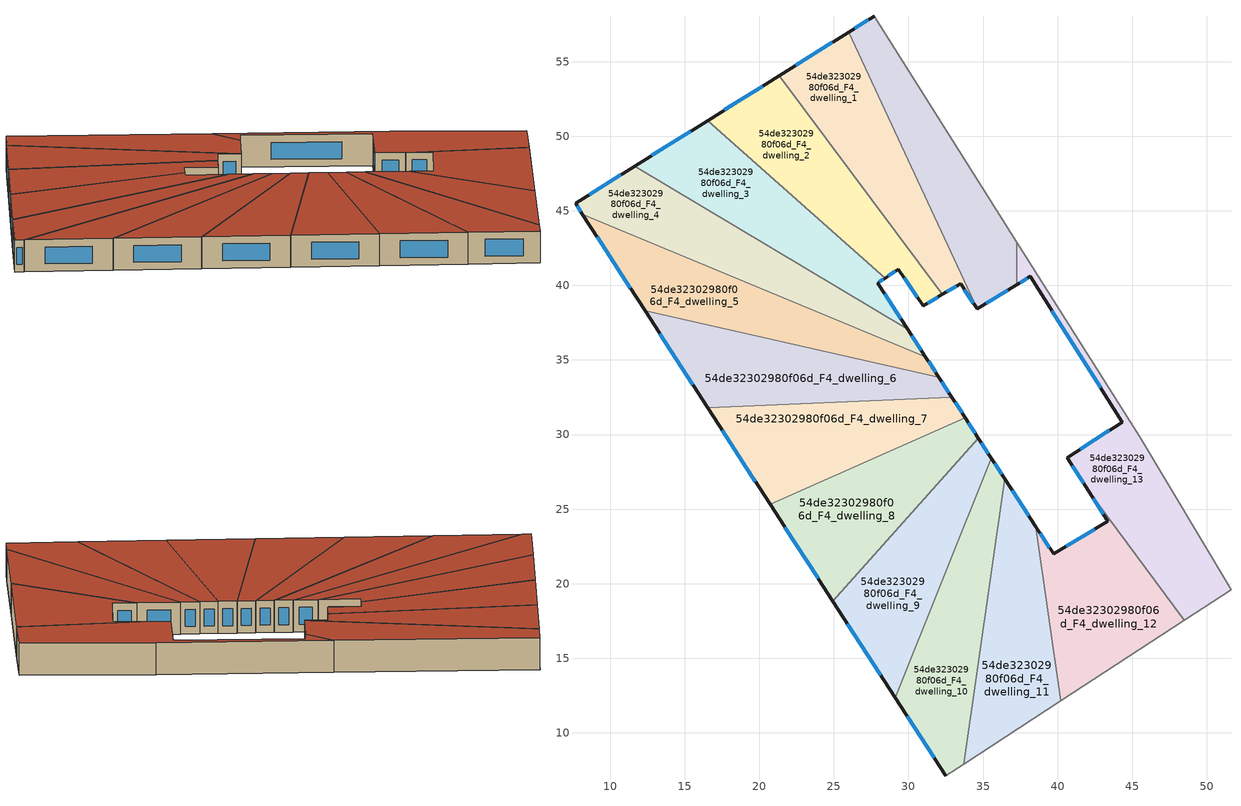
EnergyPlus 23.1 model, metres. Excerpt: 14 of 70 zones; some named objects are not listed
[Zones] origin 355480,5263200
54de32302980f06d_F4_dwelling_0
 floor to 54de32302980f06d_F3_dwelling_0 (EU_floor_Construction): 27.71,58.06 37.27,42.9 37.27,40.05 34.6,38.42 25.99,56.98 z12
 wall outside (EU_wall_Construction): 34.6,38.42 37.27,40.05 / 27.71,58.06 25.99,56.98 z12:15
 wall adiabatic (EU_wall_Construction): 37.27,42.9 27.71,58.06 z12:15
 wall to 54de32302980f06d_F4_dwelling_13 (EU_wall_Construction): 37.27,40.05 37.27,42.9 z12:15
 wall to 54de32302980f06d_F4_dwelling_1 (EU_wall_Construction): 25.99,56.98 34.6,38.42 z12:15
 window (EU_Window_Construction): 35.23,38.8 36.64,39.66 / 27.3,57.81 26.39,57.23 z12.7:14.3
 roof outside (EU_roof_Construction): 37.27,40.05 37.27,42.9 27.71,58.06 25.99,56.98 34.6,38.42 z15
54de32302980f06d_F4_dwelling_1
 floor to 54de32302980f06d_F3_dwelling_1 (EU_floor_Construction): 25.99,56.98 34.6,38.42 33.49,40.11 32.27,39.39 21.35,54.07 z12
 wall outside (EU_wall_Construction): 32.27,39.39 33.49,40.11 34.6,38.42 / 25.99,56.98 21.35,54.07 z12:15
 wall to 54de32302980f06d_F4_dwelling_2 (EU_wall_Construction): 21.35,54.07 32.27,39.39 z12:15
 window (EU_Window_Construction): 33.75,39.71 34.34,38.82 / 32.56,39.56 33.21,39.94 / 24.9,56.3 22.44,54.75 z12.7:14.3
 roof outside (EU_roof_Construction): 34.6,38.42 25.99,56.98 21.35,54.07 32.27,39.39 33.49,40.11 z15
54de32302980f06d_F4_dwelling_10
 floor to 54de32302980f06d_F3_dwelling_10 (EU_floor_Construction): 35.56,28.41 36.46,27.03 33.7,7.89 32.51,7.11 29.12,12.34 z12
 wall outside (EU_wall_Construction): 36.46,27.03 35.56,28.41 / 29.12,12.34 32.51,7.11 z12:15
 wall adiabatic (EU_wall_Construction): 32.51,7.11 33.7,7.89 z12:15
 wall to 54de32302980f06d_F4_dwelling_9 (EU_wall_Construction): 35.56,28.41 29.12,12.34 z12:15
 wall to 54de32302980f06d_F4_dwelling_11 (EU_wall_Construction): 33.7,7.89 36.46,27.03 z12:15
 window (EU_Window_Construction): 36.25,27.35 35.77,28.09 / 29.92,11.12 31.71,8.34 z12.7:14.3
 roof outside (EU_roof_Construction): 33.7,7.89 36.46,27.03 35.56,28.41 29.12,12.34 32.51,7.11 z15
54de32302980f06d_F4_dwelling_11
 floor to 54de32302980f06d_F3_dwelling_11 (EU_floor_Construction): 38.54,23.82 40.22,12.15 33.7,7.89 36.46,27.03 z12
 wall outside (EU_wall_Construction): 38.54,23.82 36.46,27.03 z12:15
 wall adiabatic (EU_wall_Construction): 33.7,7.89 40.22,12.15 z12:15
 wall to 54de32302980f06d_F4_dwelling_12 (EU_wall_Construction): 40.22,12.15 38.54,23.82 z12:15
 window (EU_Window_Construction): 38.05,24.57 36.95,26.28 z12.7:14.3
 roof outside (EU_roof_Construction): 40.22,12.15 38.54,23.82 36.46,27.03 33.7,7.89 z15
54de32302980f06d_F4_dwelling_12
 floor to 54de32302980f06d_F3_dwelling_12 (EU_floor_Construction): 43.36,24.18 42.07,26.2 48.49,17.55 40.22,12.15 38.54,23.82 39.72,22 z12
 wall outside (EU_wall_Construction): 42.07,26.2 43.36,24.18 39.72,22 38.54,23.82 z12:15
 wall adiabatic (EU_wall_Construction): 40.22,12.15 48.49,17.55 z12:15
 wall to 54de32302980f06d_F4_dwelling_13 (EU_wall_Construction): 48.49,17.55 42.07,26.2 z12:15
 window (EU_Window_Construction): 39.45,22.43 38.82,23.39 / 42.5,23.67 40.58,22.51 / 42.38,25.72 43.05,24.65 z12.7:14.3
 roof outside (EU_roof_Construction): 48.49,17.55 42.07,26.2 43.36,24.18 39.72,22 38.54,23.82 40.22,12.15 z15
54de32302980f06d_F4_dwelling_13
 floor to 54de32302980f06d_F3_dwelling_13 (EU_floor_Construction): 38.17,40.6 37.27,40.05 37.27,42.9 45.51,29.84 51.62,19.59 48.49,17.55 42.07,26.2 40.64,28.45 44.34,30.84 z12
 wall outside (EU_wall_Construction): 37.27,40.05 38.17,40.6 44.34,30.84 40.64,28.45 42.07,26.2 z12:15
 wall adiabatic (EU_wall_Construction): 48.49,17.55 51.62,19.59 45.51,29.84 37.27,42.9 z12:15
 window (EU_Window_Construction): 40.98,27.92 41.74,26.73 / 43.47,30.28 41.51,29.01 / 39.62,38.31 42.89,33.13 / 37.48,40.18 37.96,40.47 z12.7:14.3
 roof outside (EU_roof_Construction): 51.62,19.59 45.51,29.84 37.27,42.9 37.27,40.05 38.17,40.6 44.34,30.84 40.64,28.45 42.07,26.2 48.49,17.55 z15
54de32302980f06d_F4_dwelling_2
 floor to 54de32302980f06d_F3_dwelling_2 (EU_floor_Construction): 21.35,54.07 32.27,39.39 30.98,38.63 29.33,41.08 28.44,40.49 16.53,51.05 z12
 wall outside (EU_wall_Construction): 28.45,40.49 29.33,41.08 30.98,38.63 32.27,39.39 / 21.35,54.07 16.53,51.05 z12:15
 wall to 54de32302980f06d_F4_dwelling_3 (EU_wall_Construction): 16.53,51.05 28.44,40.49 z12:15
 window (EU_Window_Construction): 31.28,38.81 31.97,39.21 / 29.72,40.51 30.59,39.21 / 28.65,40.63 29.12,40.94 / 20.22,53.36 17.66,51.76 z12.7:14.3
 roof outside (EU_roof_Construction): 32.27,39.39 21.35,54.07 16.53,51.05 28.45,40.49 29.33,41.08 30.98,38.63 z15
54de32302980f06d_F4_dwelling_3
 floor to 54de32302980f06d_F3_dwelling_3 (EU_floor_Construction): 28.44,40.49 27.93,40.15 29.95,37.05 11.66,48 16.53,51.05 z12
 wall outside (EU_wall_Construction): 29.95,37.05 27.93,40.15 28.45,40.49 / 16.53,51.05 11.66,48 z12:15
 wall to 54de32302980f06d_F4_dwelling_4 (EU_wall_Construction): 11.66,48 29.95,37.05 z12:15
 window (EU_Window_Construction): 28.05,40.23 28.33,40.41 / 29.47,37.78 28.41,39.42 / 15.39,50.33 12.81,48.71 z12.7:14.3
 roof outside (EU_roof_Construction): 29.95,37.05 27.93,40.15 28.45,40.49 16.53,51.05 11.66,48 z15
54de32302980f06d_F4_dwelling_4
 floor to 54de32302980f06d_F3_dwelling_4 (EU_floor_Construction): 29.95,37.05 31.14,35.22 8.14,44.78 7.68,45.5 11.66,48 z12
 wall outside (EU_wall_Construction): 31.14,35.22 29.95,37.05 / 11.66,48 7.68,45.5 8.14,44.78 z12:15
 wall to 54de32302980f06d_F4_dwelling_5 (EU_wall_Construction): 8.14,44.78 31.14,35.22 z12:15
 window (EU_Window_Construction): 30.86,35.65 30.23,36.62 / 7.79,45.33 8.03,44.95 / 10.73,47.41 8.61,46.08 z12.7:14.3
 roof outside (EU_roof_Construction): 31.14,35.22 29.95,37.05 11.66,48 7.68,45.5 8.14,44.78 z15
54de32302980f06d_F4_dwelling_5
 floor to 54de32302980f06d_F3_dwelling_5 (EU_floor_Construction): 31.14,35.22 32.02,33.85 12.34,38.29 8.14,44.78 z12
 wall outside (EU_wall_Construction): 32.03,33.85 31.14,35.22 / 8.14,44.78 12.34,38.29 z12:15
 wall to 54de32302980f06d_F4_dwelling_6 (EU_wall_Construction): 12.34,38.29 32.02,33.85 z12:15
 window (EU_Window_Construction): 31.82,34.17 31.35,34.9 / 9.13,43.26 11.35,39.82 z12.7:14.3
 roof outside (EU_roof_Construction): 32.03,33.85 31.14,35.22 8.14,44.78 12.34,38.29 z15
54de32302980f06d_F4_dwelling_6
 floor to 54de32302980f06d_F3_dwelling_6 (EU_floor_Construction): 32.02,33.85 32.91,32.49 16.53,31.81 12.34,38.29 z12
 wall outside (EU_wall_Construction): 32.91,32.49 32.03,33.85 / 12.34,38.29 16.53,31.81 z12:15
 wall to 54de32302980f06d_F4_dwelling_7 (EU_wall_Construction): 16.53,31.81 32.91,32.49 z12:15
 window (EU_Window_Construction): 32.7,32.81 32.23,33.53 / 13.32,36.77 15.55,33.33 z12.7:14.3
 roof outside (EU_roof_Construction): 32.91,32.49 32.03,33.85 12.34,38.29 16.53,31.81 z15
54de32302980f06d_F4_dwelling_7
 floor to 54de32302980f06d_F3_dwelling_7 (EU_floor_Construction): 32.91,32.49 33.8,31.13 20.73,25.32 16.53,31.81 z12
 wall outside (EU_wall_Construction): 33.8,31.13 32.91,32.49 / 16.53,31.81 20.73,25.32 z12:15
 wall to 54de32302980f06d_F4_dwelling_8 (EU_wall_Construction): 20.73,25.32 33.8,31.13 z12:15
 window (EU_Window_Construction): 33.59,31.45 33.12,32.17 / 17.52,30.28 19.74,26.84 z12.7:14.3
 roof outside (EU_roof_Construction): 33.8,31.13 32.91,32.49 16.53,31.81 20.73,25.32 z15
54de32302980f06d_F4_dwelling_8
 floor to 54de32302980f06d_F3_dwelling_8 (EU_floor_Construction): 33.8,31.13 34.68,29.77 24.93,18.83 20.73,25.32 z12
 wall outside (EU_wall_Construction): 34.68,29.77 33.8,31.13 / 20.73,25.32 24.93,18.83 z12:15
 wall to 54de32302980f06d_F4_dwelling_9 (EU_wall_Construction): 24.93,18.83 34.68,29.77 z12:15
 window (EU_Window_Construction): 34.47,30.09 34,30.81 / 21.72,23.79 23.94,20.35 z12.7:14.3
 roof outside (EU_roof_Construction): 24.93,18.83 34.68,29.77 33.8,31.13 20.73,25.32 z15
54de32302980f06d_F4_dwelling_9
 floor to 54de32302980f06d_F3_dwelling_9 (EU_floor_Construction): 34.68,29.77 35.56,28.41 29.12,12.34 24.93,18.83 z12
 wall outside (EU_wall_Construction): 35.56,28.41 34.68,29.77 / 24.93,18.83 29.12,12.34 z12:15
 window (EU_Window_Construction): 35.35,28.73 34.89,29.45 / 25.91,17.31 28.14,13.87 z12.7:14.3
 roof outside (EU_roof_Construction): 29.12,12.34 35.56,28.41 34.68,29.77 24.93,18.83 z15
[Building]
EU S2 Campaign: North Axis=0; Terrain=City; Solar Distribution=FullExterior
[Site:Location]
Budapest.Ferenc.Liszt.Intl.AP: Latitude=47.437; Longitude=19.256; Time Zone=1; Elevation=185
[SizingPeriod:WeatherFileDays]
AnnualSizingPeriod: Begin Month=1; Begin Day of Month=1; End Month=12; End Day of Month=31; Day of Week for Start Day=Monday; Use Weather File Daylight Saving Period=No; Use Weather File Rain and Snow Indicators=No
[MATERIAL]
EU_InternalMass_Material: Roughness=MediumRough; Thickness=0.1; Conductivity=1; Density=1800; Specific Heat=900; Thermal Absorptance=0.9; Solar Absorptance=0.7; Visible Absorptance=0.7
[MATERIAL:NOMASS] Roughness=MediumRough; Thermal Absorptance=0.9; Solar Absorptance=0.7; Visible Absorptance=0.7
Name | Thermal Resistance
EU_wall_NoMass | 0.832559
EU_roof_NoMass | 1.39638
EU_floor_NoMass | 0.872794
[WINDOWMATERIAL:SIMPLEGLAZINGSYSTEM]
EU_Window_SimpleGlazing: UFactor=2.79869; Solar Heat Gain Coefficient=0.75; Visible Transmittance=0.75
[CONSTRUCTION]
EU_wall_Construction: EU_wall_NoMass
EU_roof_Construction: EU_roof_NoMass
EU_floor_Construction: EU_floor_NoMass
EU_Window_Construction: EU_Window_SimpleGlazing
EU_InternalMass_Construction: EU_InternalMass_Material
[ZONE] Type=1; Multiplier=1; Ceiling Height=autocalculate; Floor Area=autocalculate; Part of Total Floor Area=Yes
Name | Volume
54de32302980f06d_F4_dwelling_0 | 198.053
54de32302980f06d_F4_dwelling_1 | 197.963
54de32302980f06d_F4_dwelling_10; 54de32302980f06d_F4_dwelling_9 | 198.054
54de32302980f06d_F4_dwelling_11; 54de32302980f06d_F4_dwelling_7 | 198.103
54de32302980f06d_F4_dwelling_12 | 198.038
54de32302980f06d_F4_dwelling_13 | 198.061
54de32302980f06d_F4_dwelling_2 | 198.066
54de32302980f06d_F4_dwelling_3 | 198.069
54de32302980f06d_F4_dwelling_4 | 198.045
54de32302980f06d_F4_dwelling_5 | 198.088
54de32302980f06d_F4_dwelling_6 | 198.034
54de32302980f06d_F4_dwelling_8 | 198.082
[INTERNALMASS] Construction=EU_InternalMass_Construction
Name | Zone or ZoneList | Surface Area
54de32302980f06d_F4_dwelling_0_EU_InternalMass | 54de32302980f06d_F4_dwelling_0 | 66.0177
54de32302980f06d_F4_dwelling_1_EU_InternalMass | 54de32302980f06d_F4_dwelling_1 | 66.0238
54de32302980f06d_F4_dwelling_2_EU_InternalMass | 54de32302980f06d_F4_dwelling_2 | 66.0219
54de32302980f06d_F4_dwelling_3_EU_InternalMass | 54de32302980f06d_F4_dwelling_3 | 66.0229
54de32302980f06d_F4_dwelling_4_EU_InternalMass | 54de32302980f06d_F4_dwelling_4 | 66.0151
54de32302980f06d_F4_dwelling_5_EU_InternalMass | 54de32302980f06d_F4_dwelling_5 | 66.0294
54de32302980f06d_F4_dwelling_6_EU_InternalMass | 54de32302980f06d_F4_dwelling_6 | 66.0113
54de32302980f06d_F4_dwelling_7_EU_InternalMass | 54de32302980f06d_F4_dwelling_7 | 66.0344
54de32302980f06d_F4_dwelling_8_EU_InternalMass | 54de32302980f06d_F4_dwelling_8 | 66.0271
54de32302980f06d_F4_dwelling_9_EU_InternalMass | 54de32302980f06d_F4_dwelling_9 | 66.018
54de32302980f06d_F4_dwelling_10_EU_InternalMass | 54de32302980f06d_F4_dwelling_10 | 66.0181
54de32302980f06d_F4_dwelling_11_EU_InternalMass | 54de32302980f06d_F4_dwelling_11 | 66.0342
54de32302980f06d_F4_dwelling_12_EU_InternalMass | 54de32302980f06d_F4_dwelling_12 | 66.0126
54de32302980f06d_F4_dwelling_13_EU_InternalMass | 54de32302980f06d_F4_dwelling_13 | 66.0203
[OTHEREQUIPMENT] Fuel Type=Electricity; Design Level Calculation Method=Watts/Area; Power per Zone Floor Area=1; Fraction Latent=0; Fraction Radiant=0; Fraction Lost=0; Carbon Dioxide Generation Rate=0; EndUse Subcategory=EU_Step8_InternalGains
Name | Zone or ZoneList or Space or SpaceList | Schedule
EU_Step8_InternalGain_54de32302980f06d_F4_dwelling_0_f000 | 54de32302980f06d_F4_dwelling_0 | EU_Step8_GainSchedule_54de32302980f06d_F4_dwelling_0_f000
EU_Step8_InternalGain_54de32302980f06d_F4_dwelling_1_f000 | 54de32302980f06d_F4_dwelling_1 | EU_Step8_GainSchedule_54de32302980f06d_F4_dwelling_1_f000
EU_Step8_InternalGain_54de32302980f06d_F4_dwelling_2_f000 | 54de32302980f06d_F4_dwelling_2 | EU_Step8_GainSchedule_54de32302980f06d_F4_dwelling_2_f000
EU_Step8_InternalGain_54de32302980f06d_F4_dwelling_3_f000 | 54de32302980f06d_F4_dwelling_3 | EU_Step8_GainSchedule_54de32302980f06d_F4_dwelling_3_f000
EU_Step8_InternalGain_54de32302980f06d_F4_dwelling_4_f000 | 54de32302980f06d_F4_dwelling_4 | EU_Step8_GainSchedule_54de32302980f06d_F4_dwelling_4_f000
EU_Step8_InternalGain_54de32302980f06d_F4_dwelling_5_f000 | 54de32302980f06d_F4_dwelling_5 | EU_Step8_GainSchedule_54de32302980f06d_F4_dwelling_5_f000
EU_Step8_InternalGain_54de32302980f06d_F4_dwelling_6_f000 | 54de32302980f06d_F4_dwelling_6 | EU_Step8_GainSchedule_54de32302980f06d_F4_dwelling_6_f000
EU_Step8_InternalGain_54de32302980f06d_F4_dwelling_7_f000 | 54de32302980f06d_F4_dwelling_7 | EU_Step8_GainSchedule_54de32302980f06d_F4_dwelling_7_f000
EU_Step8_InternalGain_54de32302980f06d_F4_dwelling_8_f000 | 54de32302980f06d_F4_dwelling_8 | EU_Step8_GainSchedule_54de32302980f06d_F4_dwelling_8_f000
EU_Step8_InternalGain_54de32302980f06d_F4_dwelling_9_f000 | 54de32302980f06d_F4_dwelling_9 | EU_Step8_GainSchedule_54de32302980f06d_F4_dwelling_9_f000
EU_Step8_InternalGain_54de32302980f06d_F4_dwelling_10_f000 | 54de32302980f06d_F4_dwelling_10 | EU_Step8_GainSchedule_54de32302980f06d_F4_dwelling_10_f000
EU_Step8_InternalGain_54de32302980f06d_F4_dwelling_11_f000 | 54de32302980f06d_F4_dwelling_11 | EU_Step8_GainSchedule_54de32302980f06d_F4_dwelling_11_f000
EU_Step8_InternalGain_54de32302980f06d_F4_dwelling_12_f000 | 54de32302980f06d_F4_dwelling_12 | EU_Step8_GainSchedule_54de32302980f06d_F4_dwelling_12_f000
EU_Step8_InternalGain_54de32302980f06d_F4_dwelling_13_f000 | 54de32302980f06d_F4_dwelling_13 | EU_Step8_GainSchedule_54de32302980f06d_F4_dwelling_13_f000
[ZONEVENTILATION:DESIGNFLOWRATE] Schedule=EU_AlwaysOn; Design Flow Rate Calculation Method=AirChanges/Hour; Air Changes per Hour=0.475469; Ventilation Type=Natural; Fan Pressure Rise=0; Fan Total Efficiency=1; Constant Term Coefficient=1; Temperature Term Coefficient=0; Velocity Term Coefficient=0; Velocity Squared Term Coefficient=0; Minimum Indoor Temperature=-100; Maximum Indoor Temperature=100; Delta Temperature=-100; Minimum Outdoor Temperature=-100; Maximum Outdoor Temperature=100; Maximum Wind Speed=40
Name | Zone or ZoneList or Space or SpaceList
EU_ConstantAir_54de32302980f06d_F4_dwelling_0 | 54de32302980f06d_F4_dwelling_0
EU_ConstantAir_54de32302980f06d_F4_dwelling_1 | 54de32302980f06d_F4_dwelling_1
EU_ConstantAir_54de32302980f06d_F4_dwelling_2 | 54de32302980f06d_F4_dwelling_2
EU_ConstantAir_54de32302980f06d_F4_dwelling_3 | 54de32302980f06d_F4_dwelling_3
EU_ConstantAir_54de32302980f06d_F4_dwelling_4 | 54de32302980f06d_F4_dwelling_4
EU_ConstantAir_54de32302980f06d_F4_dwelling_5 | 54de32302980f06d_F4_dwelling_5
EU_ConstantAir_54de32302980f06d_F4_dwelling_6 | 54de32302980f06d_F4_dwelling_6
EU_ConstantAir_54de32302980f06d_F4_dwelling_7 | 54de32302980f06d_F4_dwelling_7
EU_ConstantAir_54de32302980f06d_F4_dwelling_8 | 54de32302980f06d_F4_dwelling_8
EU_ConstantAir_54de32302980f06d_F4_dwelling_9 | 54de32302980f06d_F4_dwelling_9
EU_ConstantAir_54de32302980f06d_F4_dwelling_10 | 54de32302980f06d_F4_dwelling_10
EU_ConstantAir_54de32302980f06d_F4_dwelling_11 | 54de32302980f06d_F4_dwelling_11
EU_ConstantAir_54de32302980f06d_F4_dwelling_12 | 54de32302980f06d_F4_dwelling_12
EU_ConstantAir_54de32302980f06d_F4_dwelling_13 | 54de32302980f06d_F4_dwelling_13
[HVACTEMPLATE:ZONE:IDEALLOADSAIRSYSTEM] System Availability Schedule=EU_AlwaysOn; Maximum Heating Supply Air Temperature=50; Minimum Cooling Supply Air Temperature=13; Maximum Heating Supply Air Humidity Ratio=0.0156; Minimum Cooling Supply Air Humidity Ratio=0.0077; Heating Limit=NoLimit; Cooling Limit=NoLimit; Heating Availability Schedule=EU_AlwaysOn; Cooling Availability Schedule=EU_CoolingOff; Dehumidification Control Type=ConstantSensibleHeatRatio; Cooling Sensible Heat Ratio=0.7; Dehumidification Setpoint=60; Humidification Control Type=None; Humidification Setpoint=30; Outdoor Air Method=None; Outdoor Air Flow Rate per Person=0.00944; Outdoor Air Flow Rate per Zone Floor Area=0; Outdoor Air Flow Rate per Zone=0; Demand Controlled Ventilation Type=None; Outdoor Air Economizer Type=NoEconomizer; Heat Recovery Type=None; Sensible Heat Recovery Effectiveness=0.7; Latent Heat Recovery Effectiveness=0.65
Name | Template Thermostat
54de32302980f06d_F4_dwelling_0 | EU_HeatOnly_54de32302980f06d_F4_dwelling_0
54de32302980f06d_F4_dwelling_1 | EU_HeatOnly_54de32302980f06d_F4_dwelling_1
54de32302980f06d_F4_dwelling_2 | EU_HeatOnly_54de32302980f06d_F4_dwelling_2
54de32302980f06d_F4_dwelling_3 | EU_HeatOnly_54de32302980f06d_F4_dwelling_3
54de32302980f06d_F4_dwelling_4 | EU_HeatOnly_54de32302980f06d_F4_dwelling_4
54de32302980f06d_F4_dwelling_5 | EU_HeatOnly_54de32302980f06d_F4_dwelling_5
54de32302980f06d_F4_dwelling_6 | EU_HeatOnly_54de32302980f06d_F4_dwelling_6
54de32302980f06d_F4_dwelling_7 | EU_HeatOnly_54de32302980f06d_F4_dwelling_7
54de32302980f06d_F4_dwelling_8 | EU_HeatOnly_54de32302980f06d_F4_dwelling_8
54de32302980f06d_F4_dwelling_9 | EU_HeatOnly_54de32302980f06d_F4_dwelling_9
54de32302980f06d_F4_dwelling_10 | EU_HeatOnly_54de32302980f06d_F4_dwelling_10
54de32302980f06d_F4_dwelling_11 | EU_HeatOnly_54de32302980f06d_F4_dwelling_11
54de32302980f06d_F4_dwelling_12 | EU_HeatOnly_54de32302980f06d_F4_dwelling_12
54de32302980f06d_F4_dwelling_13 | EU_HeatOnly_54de32302980f06d_F4_dwelling_13
[SIZING:ZONE] Zone Cooling Design Supply Air Temperature Input Method=SupplyAirTemperature; Zone Cooling Design Supply Air Temperature=13; Zone Heating Design Supply Air Temperature Input Method=SupplyAirTemperature; Zone Heating Design Supply Air Temperature=50; Zone Cooling Design Supply Air Humidity Ratio=0.008; Zone Heating Design Supply Air Humidity Ratio=0.008; Cooling Design Air Flow Method=DesignDay; Cooling Design Air Flow Rate=0; Cooling Minimum Air Flow per Zone Floor Area=0.000762; Cooling Minimum Air Flow=0; Cooling Minimum Air Flow Fraction=0.2; Heating Design Air Flow Method=DesignDay; Heating Design Air Flow Rate=0; Heating Maximum Air Flow per Zone Floor Area=0.002032; Heating Maximum Air Flow=0.141576; Heating Maximum Air Flow Fraction=0.3; Account for Dedicated Outdoor Air System=No; Dedicated Outdoor Air System Control Strategy=NeutralSupplyAir; Dedicated Outdoor Air Low Setpoint Temperature for Design=autosize; Dedicated Outdoor Air High Setpoint Temperature for Design=autosize; Zone Load Sizing Method=Sensible Load Only No Latent Load; Zone Latent Cooling Design Supply Air Humidity Ratio Input Method=HumidityRatioDifference; Zone Cooling Design Supply Air Humidity Ratio Difference=0.005; Zone Latent Heating Design Supply Air Humidity Ratio Input Method=HumidityRatioDifference; Zone Humidification Design Supply Air Humidity Ratio Difference=0.005
54de32302980f06d_F4_dwelling_0; 54de32302980f06d_F4_dwelling_1; 54de32302980f06d_F4_dwelling_2; 54de32302980f06d_F4_dwelling_3; 54de32302980f06d_F4_dwelling_4; 54de32302980f06d_F4_dwelling_5; 54de32302980f06d_F4_dwelling_6; 54de32302980f06d_F4_dwelling_7; 54de32302980f06d_F4_dwelling_8; 54de32302980f06d_F4_dwelling_9; 54de32302980f06d_F4_dwelling_10; 54de32302980f06d_F4_dwelling_11; 54de32302980f06d_F4_dwelling_12; 54de32302980f06d_F4_dwelling_13
[SCHEDULE:CONSTANT]
Name | Hourly Value
EU_AlwaysOn | 1
EU_CoolingOff | 0
[SCHEDULE:FILE] Column Number=1; Rows to Skip at Top=0; Number of Hours of Data=8760; Column Separator=Comma; Interpolate to Timestep=No; Minutes per Item=60; Adjust Schedule for Daylight Savings=Yes
Name | File
EU_Step8_GainSchedule_54de32302980f06d_F4_dwelling_0_f000 | ../../schedules/54de32302980f06d/54de32302980f06d_F4_dwelling_0_f000_gain.csv
EU_Step8_GainSchedule_54de32302980f06d_F4_dwelling_1_f000 | ../../schedules/54de32302980f06d/54de32302980f06d_F4_dwelling_1_f000_gain.csv
EU_Step8_GainSchedule_54de32302980f06d_F4_dwelling_2_f000 | ../../schedules/54de32302980f06d/54de32302980f06d_F4_dwelling_2_f000_gain.csv
EU_Step8_GainSchedule_54de32302980f06d_F4_dwelling_3_f000 | ../../schedules/54de32302980f06d/54de32302980f06d_F4_dwelling_3_f000_gain.csv
EU_Step8_GainSchedule_54de32302980f06d_F4_dwelling_4_f000 | ../../schedules/54de32302980f06d/54de32302980f06d_F4_dwelling_4_f000_gain.csv
EU_Step8_GainSchedule_54de32302980f06d_F4_dwelling_5_f000 | ../../schedules/54de32302980f06d/54de32302980f06d_F4_dwelling_5_f000_gain.csv
EU_Step8_GainSchedule_54de32302980f06d_F4_dwelling_6_f000 | ../../schedules/54de32302980f06d/54de32302980f06d_F4_dwelling_6_f000_gain.csv
EU_Step8_GainSchedule_54de32302980f06d_F4_dwelling_7_f000 | ../../schedules/54de32302980f06d/54de32302980f06d_F4_dwelling_7_f000_gain.csv
EU_Step8_GainSchedule_54de32302980f06d_F4_dwelling_8_f000 | ../../schedules/54de32302980f06d/54de32302980f06d_F4_dwelling_8_f000_gain.csv
EU_Step8_GainSchedule_54de32302980f06d_F4_dwelling_9_f000 | ../../schedules/54de32302980f06d/54de32302980f06d_F4_dwelling_9_f000_gain.csv
EU_Step8_GainSchedule_54de32302980f06d_F4_dwelling_10_f000 | ../../schedules/54de32302980f06d/54de32302980f06d_F4_dwelling_10_f000_gain.csv
EU_Step8_GainSchedule_54de32302980f06d_F4_dwelling_11_f000 | ../../schedules/54de32302980f06d/54de32302980f06d_F4_dwelling_11_f000_gain.csv
EU_Step8_GainSchedule_54de32302980f06d_F4_dwelling_12_f000 | ../../schedules/54de32302980f06d/54de32302980f06d_F4_dwelling_12_f000_gain.csv
EU_Step8_GainSchedule_54de32302980f06d_F4_dwelling_13_f000 | ../../schedules/54de32302980f06d/54de32302980f06d_F4_dwelling_13_f000_gain.csv
